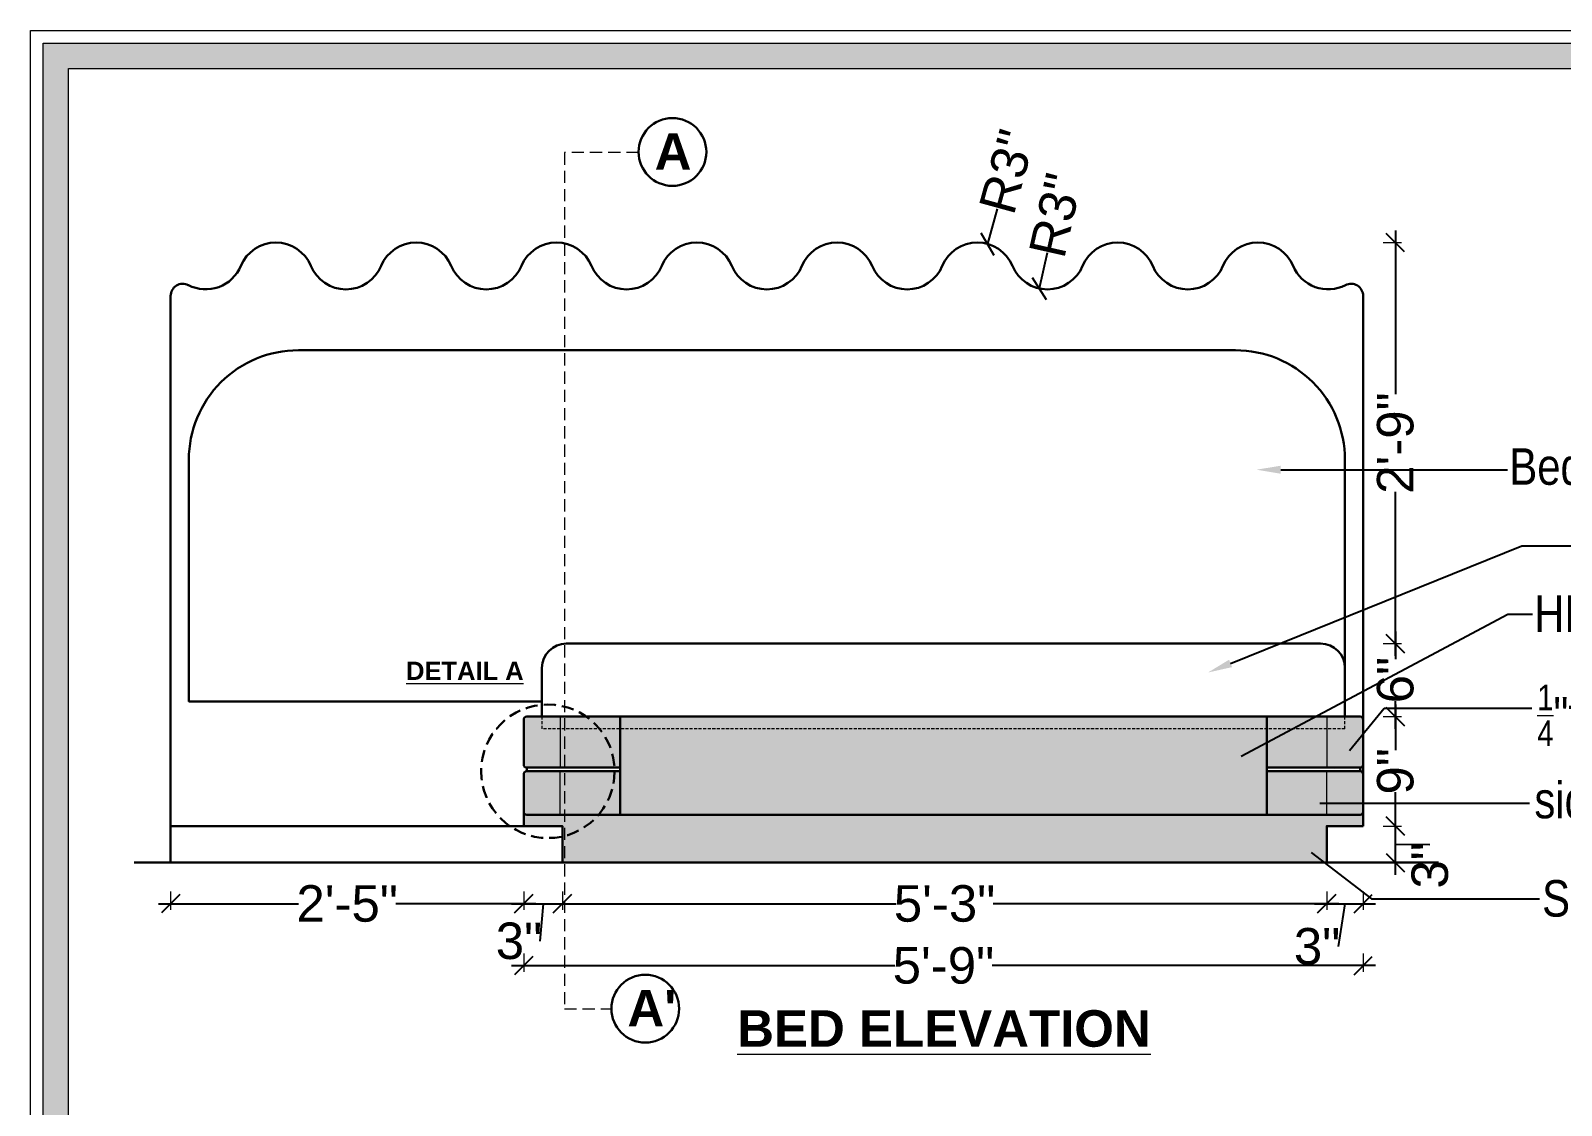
# Model space of a CAD drawing. Header units: millimetres. Extents: x 56222 to 3066687, y -650199 to -121287.
# Drawn here: x 131777.9 to 131903.8, y -183315.4 to -183227.1 of the extents above; entities that cross this region are included whole.
import ezdxf
from ezdxf import colors
from ezdxf.entities.mleader import LeaderData, LeaderLine
from ezdxf.math import Vec2, Vec3

# ---------------------------------------------------------------- set-up
doc = ezdxf.new("R2010")
doc.units = ezdxf.units.MM
doc.header["$MEASUREMENT"] = 0
doc.header["$PDMODE"] = 35
doc.linetypes.add('00-Floor Plan$0$DASHED', pattern=[0.75, 0.5, -0.25])
doc.linetypes.add('DASHEDX2', pattern=[1.5, 1, -0.5])
doc.layers.get('Defpoints').update_dxf_attribs({"color": 220})
doc.layers.add('AR HATCH-7', color=7, linetype='Continuous')
for name, color, linetype, lineweight in [('DIM.', 250, 'Continuous', 13), ('Dimension', 10, 'DASHEDX2', 20), ('FURNITURE', 32, 'Continuous', 9), ('FURNITURE-1', 252, 'Continuous', 13), ('Text', 7, 'Continuous', 15), ('wall', 7, 'Continuous', 30), ('XX~SLAB ( BEAM )~ ( DIM )', 7, 'Continuous', 9)]:
    doc.layers.add(name, color=color, linetype=linetype, lineweight=lineweight)
doc.styles.add('Arial', font='arial.ttf')
doc.styles.get("Standard").update_dxf_attribs({"font": 'arial.ttf', "height": 6})
doc.styles.add('style4', font='ARIALN.TTF')
doc.dimstyles.new('Archana', dxfattribs={"dimtxt": 3, "dimasz": 1.5, "dimexe": 0.5, "dimexo": 0.5, "dimgap": 0, "dimtad": 0, "dimzin": 0, "dimdsep": 46, "dimlunit": 4, "dimtxsty": 'Arial', "dimblk": 'OBLIQUE', "dimcen": 0, "dimdle": 1, "dimclrd": 1, "dimclre": 1, "dimclrt": 5, "dimadec": 0, "dimazin": 0, "dimtfac": 1, "dimtofl": 0, "dimtmove": 1, "dimatfit": 3, "dimfxl": 1, "dimfxlon": 1, "dimtolj": 1, "dimtzin": 0, "dimlwd": 25, "dimlwe": -1, "dimarcsym": 0})

# ---------------------------------------------------------------- blocks, each defined once
blk = doc.blocks.new('_Oblique')
at = {"layer": 'wall', "color": 0, "lineweight": -2}
blk.add_line((-0.5, -0.5), (0.5, 0.5), dxfattribs=at)
blk = doc.blocks.new('*D830')
at = {"layer": 'Defpoints', "color": 0, "lineweight": 30, "transparency": 16777216}
for p in [(131887.47, -183292.45), (131890.12, -183292.45), (131886.68, -183295.45)]:
    blk.add_point(p, dxfattribs=at)
at = {"layer": 'FURNITURE', "color": 1, "lineweight": 25, "transparency": 16777216}
for p, q in [((131890.12, -183296.45), (131890.12, -183291.45)), ((131890.12, -183293.95), (131892.96, -183293.96))]:
    blk.add_line(p, q, dxfattribs=at)
at = {"layer": 'FURNITURE', "color": 1, "transparency": 16777216}
for p, q in [((131889.12, -183292.45), (131890.62, -183292.45)), ((131889.12, -183295.45), (131890.62, -183295.45))]:
    blk.add_line(p, q, dxfattribs=at)
at = {"layer": 'FURNITURE', "color": 1, "lineweight": 25, "transparency": 16777216, "xscale": 1.5, "yscale": 1.5, "zscale": 1.5}
for p, rotation in [((131890.12, -183292.45), 90), ((131890.12, -183295.45), 270)]:
    blk.add_blockref('_Oblique', p, dxfattribs=dict(at, rotation=rotation))
at = {"layer": 'FURNITURE', "color": 5, "lineweight": 30, "transparency": 16777216, "insert": (131892.96, -183295.68), "char_height": 3, "attachment_point": 5, "rotation": 90, "style": 'Arial'}
blk.add_mtext('\\A1;3"', dxfattribs=at)
blk = doc.blocks.new('*D831')
at = {"layer": 'Defpoints', "color": 0, "lineweight": 30, "transparency": 16777216}
for p in [(131886.46, -183283.45), (131890.12, -183283.45), (131887.47, -183292.45)]:
    blk.add_point(p, dxfattribs=at)
at = {"layer": 'FURNITURE', "color": 1, "lineweight": 25, "transparency": 16777216}
for p, q in [((131890.12, -183282.45), (131890.12, -183286.22)), ((131890.12, -183293.45), (131890.12, -183289.67))]:
    blk.add_line(p, q, dxfattribs=at)
at = {"layer": 'FURNITURE', "color": 1, "transparency": 16777216}
for p, q in [((131889.12, -183283.45), (131890.62, -183283.45)), ((131889.12, -183292.45), (131890.62, -183292.45))]:
    blk.add_line(p, q, dxfattribs=at)
at = {"layer": 'FURNITURE', "color": 1, "lineweight": 25, "transparency": 16777216, "xscale": 1.5, "yscale": 1.5, "zscale": 1.5}
for p, rotation in [((131890.12, -183283.45), 90), ((131890.12, -183292.45), 270)]:
    blk.add_blockref('_Oblique', p, dxfattribs=dict(at, rotation=rotation))
at = {"layer": 'FURNITURE', "color": 5, "lineweight": 30, "transparency": 16777216, "insert": (131890.12, -183287.95), "char_height": 3, "attachment_point": 5, "rotation": 90, "style": 'Arial'}
blk.add_mtext('\\A1;9"', dxfattribs=at)
blk = doc.blocks.new('*D832')
at = {"layer": 'Defpoints', "color": 0, "lineweight": 30, "transparency": 16777216}
for p in [(131883.97, -183277.45), (131890.12, -183277.45), (131886.46, -183283.45)]:
    blk.add_point(p, dxfattribs=at)
at = {"layer": 'FURNITURE', "color": 1, "lineweight": 25, "transparency": 16777216}
for p, q in [((131890.12, -183276.45), (131890.12, -183278.72)), ((131890.12, -183284.45), (131890.12, -183282.18))]:
    blk.add_line(p, q, dxfattribs=at)
at = {"layer": 'FURNITURE', "color": 1, "transparency": 16777216}
for p, q in [((131889.12, -183277.45), (131890.62, -183277.45)), ((131889.12, -183283.45), (131890.62, -183283.45))]:
    blk.add_line(p, q, dxfattribs=at)
at = {"layer": 'FURNITURE', "color": 1, "lineweight": 25, "transparency": 16777216, "xscale": 1.5, "yscale": 1.5, "zscale": 1.5}
for p, rotation in [((131890.12, -183277.45), 90), ((131890.12, -183283.45), 270)]:
    blk.add_blockref('_Oblique', p, dxfattribs=dict(at, rotation=rotation))
at = {"layer": 'FURNITURE', "color": 5, "lineweight": 30, "transparency": 16777216, "insert": (131890.12, -183280.45), "char_height": 3, "attachment_point": 5, "rotation": 90, "style": 'Arial'}
blk.add_mtext('\\A1;6"', dxfattribs=at)
blk = doc.blocks.new('*D833')
at = {"layer": 'Defpoints', "color": 0, "lineweight": 30, "transparency": 16777216}
for p in [(131878.82, -183244.49), (131890.12, -183244.49), (131882.14, -183277.45)]:
    blk.add_point(p, dxfattribs=at)
at = {"layer": 'FURNITURE', "color": 1, "lineweight": 25, "transparency": 16777216}
for p, q in [((131890.12, -183243.49), (131890.12, -183256.96)), ((131890.12, -183278.45), (131890.12, -183264.98))]:
    blk.add_line(p, q, dxfattribs=at)
at = {"layer": 'FURNITURE', "color": 1, "transparency": 16777216}
for p, q in [((131889.12, -183244.49), (131890.62, -183244.49)), ((131889.12, -183277.45), (131890.62, -183277.45))]:
    blk.add_line(p, q, dxfattribs=at)
at = {"layer": 'FURNITURE', "color": 1, "lineweight": 25, "transparency": 16777216, "xscale": 1.5, "yscale": 1.5, "zscale": 1.5}
for p, rotation in [((131890.12, -183244.49), 90), ((131890.12, -183277.45), 270)]:
    blk.add_blockref('_Oblique', p, dxfattribs=dict(at, rotation=rotation))
at = {"layer": 'FURNITURE', "color": 5, "lineweight": 30, "transparency": 16777216, "insert": (131890.12, -183260.97), "char_height": 3, "attachment_point": 5, "rotation": 90, "style": 'Arial'}
blk.add_mtext('\\A1;2\'-9"', dxfattribs=at)
blk = doc.blocks.new('*D835')
at = {"layer": 'Defpoints', "color": 0, "lineweight": 30, "transparency": 16777216}
for p in [(131856.58, -183244.6), (131855.76, -183247.61)]:
    blk.add_point(p, dxfattribs=at)
at = {"layer": 'FURNITURE', "color": 1, "lineweight": 25, "transparency": 16777216}
blk.add_line((131857.38, -183241.71), (131856.58, -183244.6), dxfattribs=at)
at = {"layer": 'FURNITURE', "color": 1, "lineweight": 25, "transparency": 16777216, "xscale": 1.5, "yscale": 1.5, "zscale": 1.5, "rotation": 254.6734965972227}
blk.add_blockref('_Oblique', (131856.58, -183244.6), dxfattribs=at)
at = {"layer": 'FURNITURE', "color": 5, "lineweight": 30, "transparency": 16777216, "insert": (131858.21, -183238.66), "char_height": 3, "attachment_point": 5, "rotation": 74.6735, "style": 'Arial'}
blk.add_mtext('\\A1;R3"', dxfattribs=at)
blk = doc.blocks.new('*D836')
at = {"layer": 'Defpoints', "color": 0, "lineweight": 30, "transparency": 16777216}
for p in [(131861.52, -183245.21), (131860.84, -183248.26)]:
    blk.add_point(p, dxfattribs=at)
at = {"layer": 'FURNITURE', "color": 1, "lineweight": 25, "transparency": 16777216}
blk.add_line((131861.5, -183245.33), (131860.84, -183248.26), dxfattribs=at)
at = {"layer": 'FURNITURE', "color": 1, "lineweight": 25, "transparency": 16777216, "xscale": 1.5, "yscale": 1.5, "zscale": 1.5, "rotation": 257.317940723504}
blk.add_blockref('_Oblique', (131860.84, -183248.26), dxfattribs=at)
at = {"layer": 'FURNITURE', "color": 5, "lineweight": 30, "transparency": 16777216, "insert": (131862.19, -183242.25), "char_height": 3, "attachment_point": 5, "rotation": 77.3179, "style": 'Arial'}
blk.add_mtext('\\A1;R3"', dxfattribs=at)
blk = doc.blocks.new('*D798')
at = {"layer": 'Defpoints', "color": 0, "lineweight": 30, "transparency": 16777216}
for p in [(131818.47, -183292.45), (131789.45, -183295.45), (131818.47, -183298.83)]:
    blk.add_point(p, dxfattribs=at)
at = {"layer": 'FURNITURE', "color": 1, "transparency": 16777216}
for p, q in [((131789.45, -183297.83), (131789.45, -183299.33)), ((131818.47, -183297.83), (131818.47, -183299.33))]:
    blk.add_line(p, q, dxfattribs=at)
at = {"layer": 'FURNITURE', "color": 1, "lineweight": 25, "transparency": 16777216}
for p, q in [((131788.45, -183298.83), (131799.95, -183298.83)), ((131819.47, -183298.83), (131807.97, -183298.83))]:
    blk.add_line(p, q, dxfattribs=at)
at = {"layer": 'FURNITURE', "color": 1, "lineweight": 25, "transparency": 16777216, "xscale": 1.5, "yscale": 1.5, "zscale": 1.5, "rotation": 180}
blk.add_blockref('_Oblique', (131789.45, -183298.83), dxfattribs=at)
at = {"layer": 'FURNITURE', "color": 1, "lineweight": 25, "transparency": 16777216, "xscale": 1.5, "yscale": 1.5, "zscale": 1.5}
blk.add_blockref('_Oblique', (131818.47, -183298.83), dxfattribs=at)
at = {"layer": 'FURNITURE', "color": 5, "lineweight": 30, "transparency": 16777216, "insert": (131803.96, -183298.83), "char_height": 3, "attachment_point": 5, "style": 'Arial'}
blk.add_mtext('\\A1;2\'-5"', dxfattribs=at)
blk = doc.blocks.new('*D799')
at = {"layer": 'Defpoints', "color": 0, "lineweight": 30, "transparency": 16777216}
for p in [(131821.65, -183295.45), (131884.47, -183295.45), (131884.47, -183298.83)]:
    blk.add_point(p, dxfattribs=at)
at = {"layer": 'FURNITURE', "color": 1, "transparency": 16777216}
for p, q in [((131821.65, -183297.83), (131821.65, -183299.33)), ((131884.47, -183297.83), (131884.47, -183299.33))]:
    blk.add_line(p, q, dxfattribs=at)
at = {"layer": 'FURNITURE', "color": 1, "lineweight": 25, "transparency": 16777216}
for p, q in [((131820.65, -183298.83), (131849.07, -183298.83)), ((131885.47, -183298.83), (131857.05, -183298.83))]:
    blk.add_line(p, q, dxfattribs=at)
at = {"layer": 'FURNITURE', "color": 1, "lineweight": 25, "transparency": 16777216, "xscale": 1.5, "yscale": 1.5, "zscale": 1.5, "rotation": 180}
blk.add_blockref('_Oblique', (131821.65, -183298.83), dxfattribs=at)
at = {"layer": 'FURNITURE', "color": 1, "lineweight": 25, "transparency": 16777216, "xscale": 1.5, "yscale": 1.5, "zscale": 1.5}
blk.add_blockref('_Oblique', (131884.47, -183298.83), dxfattribs=at)
at = {"layer": 'FURNITURE', "color": 5, "lineweight": 30, "transparency": 16777216, "insert": (131853.06, -183298.83), "char_height": 3, "attachment_point": 5, "style": 'Arial'}
blk.add_mtext('\\A1;5\'-3"', dxfattribs=at)
blk = doc.blocks.new('*D800')
at = {"layer": 'Defpoints', "color": 0, "lineweight": 30, "transparency": 16777216}
for p in [(131887.47, -183292.45), (131884.47, -183295.45), (131887.47, -183298.83)]:
    blk.add_point(p, dxfattribs=at)
at = {"layer": 'FURNITURE', "color": 1, "transparency": 16777216}
for p, q in [((131884.47, -183297.83), (131884.47, -183299.33)), ((131887.47, -183297.83), (131887.47, -183299.33))]:
    blk.add_line(p, q, dxfattribs=at)
at = {"layer": 'FURNITURE', "color": 1, "lineweight": 25, "transparency": 16777216}
for p, q in [((131883.47, -183298.83), (131888.47, -183298.83)), ((131885.97, -183298.83), (131885.41, -183302.35))]:
    blk.add_line(p, q, dxfattribs=at)
at = {"layer": 'FURNITURE', "color": 1, "lineweight": 25, "transparency": 16777216, "xscale": 1.5, "yscale": 1.5, "zscale": 1.5, "rotation": 180}
blk.add_blockref('_Oblique', (131884.47, -183298.83), dxfattribs=at)
at = {"layer": 'FURNITURE', "color": 1, "lineweight": 25, "transparency": 16777216, "xscale": 1.5, "yscale": 1.5, "zscale": 1.5}
blk.add_blockref('_Oblique', (131887.47, -183298.83), dxfattribs=at)
at = {"layer": 'FURNITURE', "color": 5, "lineweight": 30, "transparency": 16777216, "insert": (131883.68, -183302.35), "char_height": 3, "attachment_point": 5, "style": 'Arial'}
blk.add_mtext('\\A1;3"', dxfattribs=at)
blk = doc.blocks.new('*D801')
at = {"layer": 'Defpoints', "color": 0, "lineweight": 30, "transparency": 16777216}
for p in [(131818.47, -183292.45), (131821.65, -183292.45), (131821.65, -183298.83)]:
    blk.add_point(p, dxfattribs=at)
at = {"layer": 'FURNITURE', "color": 1, "transparency": 16777216}
for p, q in [((131818.47, -183297.83), (131818.47, -183299.33)), ((131821.65, -183297.83), (131821.65, -183299.33))]:
    blk.add_line(p, q, dxfattribs=at)
at = {"layer": 'FURNITURE', "color": 1, "lineweight": 25, "transparency": 16777216}
for p, q in [((131817.47, -183298.83), (131822.65, -183298.83)), ((131820.06, -183298.83), (131819.8, -183301.9))]:
    blk.add_line(p, q, dxfattribs=at)
at = {"layer": 'FURNITURE', "color": 1, "lineweight": 25, "transparency": 16777216, "xscale": 1.5, "yscale": 1.5, "zscale": 1.5, "rotation": 180}
blk.add_blockref('_Oblique', (131818.47, -183298.83), dxfattribs=at)
at = {"layer": 'FURNITURE', "color": 1, "lineweight": 25, "transparency": 16777216, "xscale": 1.5, "yscale": 1.5, "zscale": 1.5}
blk.add_blockref('_Oblique', (131821.65, -183298.83), dxfattribs=at)
at = {"layer": 'FURNITURE', "color": 5, "lineweight": 30, "transparency": 16777216, "insert": (131818.08, -183301.9), "char_height": 3, "attachment_point": 5, "style": 'Arial'}
blk.add_mtext('\\A1;3"', dxfattribs=at)
blk = doc.blocks.new('*D802')
at = {"layer": 'Defpoints', "color": 0, "lineweight": 30, "transparency": 16777216}
for p in [(131818.47, -183292.45), (131887.47, -183292.45), (131887.47, -183303.92)]:
    blk.add_point(p, dxfattribs=at)
at = {"layer": 'FURNITURE', "color": 1, "transparency": 16777216}
for p, q in [((131818.47, -183302.92), (131818.47, -183304.42)), ((131887.47, -183302.92), (131887.47, -183304.42))]:
    blk.add_line(p, q, dxfattribs=at)
at = {"layer": 'FURNITURE', "color": 1, "lineweight": 25, "transparency": 16777216}
for p, q in [((131817.47, -183303.92), (131848.98, -183303.92)), ((131888.47, -183303.92), (131856.96, -183303.92))]:
    blk.add_line(p, q, dxfattribs=at)
at = {"layer": 'FURNITURE', "color": 1, "lineweight": 25, "transparency": 16777216, "xscale": 1.5, "yscale": 1.5, "zscale": 1.5, "rotation": 180}
blk.add_blockref('_Oblique', (131818.47, -183303.92), dxfattribs=at)
at = {"layer": 'FURNITURE', "color": 1, "lineweight": 25, "transparency": 16777216, "xscale": 1.5, "yscale": 1.5, "zscale": 1.5}
blk.add_blockref('_Oblique', (131887.47, -183303.92), dxfattribs=at)
at = {"layer": 'FURNITURE', "color": 5, "lineweight": 30, "transparency": 16777216, "insert": (131852.97, -183303.92), "char_height": 3, "attachment_point": 5, "style": 'Arial'}
blk.add_mtext('\\A1;5\'-9"', dxfattribs=at)

msp = doc.modelspace()

# ---------------------------------------------------------------- hatches: boundary and pattern name
at = {"layer": 'AR HATCH-7', "lineweight": 30, "true_color": 0xb5af9b}
h = msp.add_hatch(color=253, dxfattribs=at)
h.dxf.hatch_style = 1
h.paths.add_polyline_path([(131821.471, -183283.448), (131818.721, -183283.448, 0.4142136), (131818.471, -183283.698), (131818.471, -183287.398, 0.4142136), (131818.721, -183287.648), (131821.471, -183287.648)])
h.paths.add_polyline_path([(131826.4, -183283.448), (131821.471, -183283.448), (131821.471, -183287.648), (131826.4, -183287.648)])
h.paths.add_polyline_path([(131826.4, -183287.948), (131821.471, -183287.948), (131821.471, -183291.529), (131826.4, -183291.529)], flags=17)
h.paths.add_polyline_path([(131821.471, -183287.948), (131818.721, -183287.948, 0.4142136), (131818.471, -183288.198), (131818.471, -183291.279, 0.4142136), (131818.721, -183291.529), (131821.471, -183291.529)], flags=17)
h.paths.add_polyline_path([(131884.471, -183283.448), (131879.542, -183283.448), (131879.542, -183287.648), (131884.471, -183287.648)])
h.paths.add_polyline_path([(131887.471, -183283.698, 0.4142136), (131887.221, -183283.448), (131884.471, -183283.448), (131884.471, -183287.648), (131887.221, -183287.648, 0.4142136), (131887.471, -183287.398)])
h.paths.add_polyline_path([(131884.471, -183287.948), (131879.542, -183287.948), (131879.542, -183291.529), (131884.471, -183291.529)], flags=17)
h.paths.add_polyline_path([(131887.471, -183287.398, -0.4142136), (131887.221, -183287.648), (131887.221, -183287.948), (131884.471, -183287.948), (131884.471, -183291.529), (131818.721, -183291.529, -0.4142136), (131818.471, -183291.279), (131818.471, -183292.448), (131887.471, -183292.448)])
at = {"layer": 'AR HATCH-7', "lineweight": 30, "true_color": 0xd7ebd2}
h = msp.add_hatch(color=254, dxfattribs=at)
h.dxf.hatch_style = 1
h.paths.add_polyline_path([(131879.542, -183283.448), (131826.4, -183283.448), (131826.4, -183291.529), (131879.542, -183291.529)])
at = {"layer": 'AR HATCH-7', "lineweight": 30, "true_color": 0xb5af9b}
h = msp.add_hatch(color=253, dxfattribs=at)
h.dxf.hatch_style = 1
h.paths.add_polyline_path([(131884.471, -183292.448), (131821.646, -183292.448), (131821.646, -183295.448), (131884.471, -183295.448)])
at = {"layer": 'Dimension', "linetype": 'Continuous', "true_color": 0xd39e00}
h = msp.add_hatch(color=42, dxfattribs=at)
h.paths.add_polyline_path([(131778.981, -183228.11), (131778.981, -183436.814), (132075.488, -183436.814), (132075.488, -183228.11)])
h.paths.add_polyline_path([(131781.062, -183434.733), (132073.407, -183434.733), (132073.407, -183230.191), (131781.062, -183230.191)], flags=16)

# ---------------------------------------------------------------- linework, layer by layer
at = {"layer": 'Dimension', "color": 42, "linetype": 'Continuous', "true_color": 0xd39e00}
for points in [[(131777.94, -183227.069), (132076.528, -183227.069), (132076.528, -183437.854), (131777.94, -183437.854)], [(131778.981, -183228.11), (132075.488, -183228.11), (132075.488, -183436.814), (131778.981, -183436.814)], [(131781.062, -183230.191), (132073.407, -183230.191), (132073.407, -183434.733), (131781.062, -183434.733)]]:
    msp.add_lwpolyline(points, close=True, dxfattribs=at)
at = {"layer": 'FURNITURE', "lineweight": 30}
for p, q in [((131789.447, -183248.88), (131789.447, -183295.448)), ((131887.471, -183248.88), (131887.471, -183284.448)), ((131818.471, -183291.279, 0.001), (131818.471, -183292.448, 0.001)), ((131887.471, -183291.279, 0), (131887.471, -183292.448)), ((131789.447, -183292.448), (131821.646, -183292.448))]:
    msp.add_line(p, q, dxfattribs=at)
at = {"layer": 'FURNITURE', "lineweight": 30, "ltscale": 0.5}
for p, q in [((131883.971, -183277.448), (131821.971, -183277.448)), ((131819.971, -183279.448, 0), (131819.971, -183283.448, 0)), ((131885.971, -183279.448, 0), (131885.971, -183283.448, 0)), ((131818.471, -183283.698), (131818.471, -183287.398)), ((131887.221, -183283.448), (131818.721, -183283.448)), ((131826.4, -183283.448), (131826.4, -183291.529, 0)), ((131879.542, -183283.448), (131879.542, -183291.529, 0)), ((131887.471, -183283.698), (131887.471, -183287.398)), ((131818.471, -183291.279, 0), (131818.471, -183288.198)), ((131826.4, -183287.648), (131818.721, -183287.648)), ((131818.721, -183287.648), (131818.721, -183287.948)), ((131826.4, -183287.948), (131818.721, -183287.948)), ((131879.542, -183287.648), (131887.221, -183287.648)), ((131879.542, -183287.948), (131887.221, -183287.948)), ((131887.221, -183287.648), (131887.221, -183287.948)), ((131887.471, -183291.279, 0), (131887.471, -183288.198, 0)), ((131887.221, -183291.529, 0), (131818.721, -183291.529)), ((131821.646, -183295.448), (131884.471, -183295.448))]:
    msp.add_line(p, q, dxfattribs=at)
at = {"layer": 'FURNITURE', "linetype": '00-Floor Plan$0$DASHED', "lineweight": 5, "ltscale": 0.5}
for p, q in [((131819.971, -183283.448, 0), (131819.971, -183284.448)), ((131885.971, -183284.448), (131819.971, -183284.448)), ((131885.971, -183284.448), (131885.971, -183283.448))]:
    msp.add_line(p, q, dxfattribs=at)
at = {"layer": 'FURNITURE', "lineweight": 5, "ltscale": 0.5}
for p, q in [((131821.471, -183283.448), (131821.471, -183287.648)), ((131884.471, -183283.448), (131884.471, -183287.648)), ((131821.471, -183291.529, 0), (131821.471, -183287.948)), ((131884.471, -183291.529, 0), (131884.471, -183287.948))]:
    msp.add_line(p, q, dxfattribs=at)
at = {"layer": 'FURNITURE', "lineweight": 30}
for points in [[(131881.705, -183246.413, 0.6666667), (131875.939, -183246.413, -0.6666667), (131870.173, -183246.413, 0.6666667), (131864.407, -183246.413, -0.6666667), (131858.641, -183246.413, 0.6666667), (131852.874, -183246.413, -0.6666667), (131847.108, -183246.413, 0.6666667), (131841.342, -183246.413, -0.6666667), (131835.576, -183246.413, 0.6666667), (131829.81, -183246.413, -0.6666667), (131824.044, -183246.413, 0.6666667), (131818.278, -183246.413, -0.6666667), (131812.512, -183246.413, 0.6666667), (131806.745, -183246.413, -0.6666667), (131800.979, -183246.413, 0.6666667), (131795.213, -183246.413, -0.4376879), (131790.904, -183247.99)], [(131885.971, -183283.448), (131885.971, -183262.338, 0.4142136), (131876.971, -183253.338), (131799.947, -183253.338, 0.4142136), (131790.947, -183262.338), (131790.947, -183282.198), (131819.971, -183282.198)]]:
    msp.add_lwpolyline(points, format="xyb", dxfattribs=at)
msp.add_lwpolyline([(131887.471, -183292.448), (131887.471, -183258.383)], dxfattribs=at)
at = {"layer": 'FURNITURE', "lineweight": 30, "ltscale": 0.5}
for points in [[(131821.646, -183295.448), (131821.646, -183292.448), (131818.471, -183292.448)], [(131884.471, -183295.448), (131884.471, -183292.448), (131887.471, -183292.448)]]:
    msp.add_lwpolyline(points, dxfattribs=at)
at = {"layer": 'FURNITURE', "color": 1, "linetype": 'DASHEDX2', "lineweight": 30}
msp.add_circle((131820.458, -183287.948), 5.486, dxfattribs=at)
at = {"layer": 'FURNITURE', "lineweight": 30}
for centre, radius, start, end in [((131884.588, -183245.211), 3.123, 202.61986, 297.17351), ((131790.447, -183248.88), 1, 62.82649, 180), ((131886.471, -183248.88), 1, 0, 117.17351)]:
    msp.add_arc(centre, radius, start, end, dxfattribs=at)
at = {"layer": 'FURNITURE', "lineweight": 30, "ltscale": 0.5}
for centre, radius, start, end in [((131821.971, -183279.448, 0), 2, 90, 180), ((131883.971, -183279.448), 2, 0, 90), ((131818.721, -183283.698), 0.25, 90, 180), ((131887.221, -183283.698), 0.25, 0, 90), ((131818.721, -183287.398), 0.25, 180, 270), ((131818.721, -183288.198, 0), 0.25, 90, 180), ((131887.221, -183287.398), 0.25, 270, 0), ((131818.721, -183291.279, 0.001), 0.25, 180, 270)]:
    msp.add_arc(centre, radius, start, end, dxfattribs=at)
at = {"layer": 'FURNITURE', "lineweight": 30, "ltscale": 0.5, "extrusion": (-6.84769e-20, 1.86557e-08, 1)}
msp.add_arc((131887.221, -183288.198, -0.003), 0.25, 0, 90, dxfattribs=at)
at = {"layer": 'FURNITURE', "lineweight": 30, "ltscale": 0.5, "extrusion": (-7.30542e-10, 1.86557e-08, 1)}
msp.add_arc((131887.221, -183291.279, -0.004), 0.25, 270, 0, dxfattribs=at)
at = {"layer": 'FURNITURE-1', "color": 251, "linetype": 'DASHEDX2', "true_color": 0x636466}
msp.add_lwpolyline([(131827.912, -183237.091), (131821.809, -183237.091), (131821.809, -183307.48), (131825.673, -183307.48)], dxfattribs=at)
at = {"layer": 'FURNITURE-1', "color": 1, "linetype": 'ByBlock', "lineweight": 30}
for centre in [(131830.696, -183237.043), (131828.458, -183307.46)]:
    msp.add_circle(centre, 2.785, dxfattribs=at)
at = {"layer": 'XX~SLAB ( BEAM )~ ( DIM )', "lineweight": 30}
msp.add_line((131786.454, -183295.448), (131893.651, -183295.448), dxfattribs=at)

# ---------------------------------------------------------------- texts
at = {"layer": 'DIM.', "color": 1, "attachment_point": 1}
for s, width, gutter_width, insert, char_height in [('{\\fArial|b1|i0|c0|p34;A}', 81.87572, 1.128, (131829.232, -183235.505, -2.248), 3), ('{\\fArial|b1|i0|c0|p34;\\LDETAIL A}', 111.55884, 1, (131808.801, -183278.937), 1.5), ("{\\fArial|b1|i0|c0|p34;A'}", 81.87572, 1.128, (131826.993, -183305.922, -2.248), 3), ('{\\fArial|b1|i0|c0|p34;\\LBED ELEVATION}', 111.55884, 1, (131836.016, -183307.587), 3)]:
    msp.add_mtext_dynamic_manual_height_columns(s, width=width, gutter_width=gutter_width, heights=[0], dxfattribs=dict(at, insert=insert, char_height=char_height))

# ---------------------------------------------------------------- dimensions: what is measured, and where the dimension line sits
at = {"layer": 'FURNITURE', "lineweight": 30}
dim = msp.add_radius_dim(center=(131855.758, -183247.614), mpoint=(131856.583, -183244.602), dimstyle='Archana', override={"dimdec": 0}, dxfattribs=at)
dim.commit()
dim.dimension.update_dxf_attribs({"geometry": '*D835', "text_midpoint": (131858.211, -183238.661)})
dim = msp.add_radius_dim(center=(131861.524, -183245.211), mpoint=(131860.838, -183248.259), dimstyle='Archana', override={"dimdec": 0}, dxfattribs=at)
dim.commit()
dim.dimension.update_dxf_attribs({"geometry": '*D836', "text_midpoint": (131862.19, -183242.249), "dimtype": 164})
for base, p1, p2, picture, middle in [((131890.116, -183244.491), (131882.138, -183277.448), (131878.822, -183244.491), '*D833', (131890.116, -183260.969)), ((131890.116, -183277.448), (131886.462, -183283.448), (131883.971, -183277.448), '*D832', (131890.116, -183280.448)), ((131890.116, -183283.448), (131887.471, -183292.448), (131886.462, -183283.448), '*D831', (131890.116, -183287.948))]:
    dim = msp.add_linear_dim(base=base, p1=p1, p2=p2, angle=90, dimstyle='Archana', dxfattribs=at)
    dim.commit()
    dim.dimension.update_dxf_attribs({"geometry": picture, "text_midpoint": middle})
dim = msp.add_linear_dim(base=(131890.116, -183292.448), p1=(131886.68, -183295.448), p2=(131887.471, -183292.448), angle=90, dimstyle='Archana', dxfattribs=at)
dim.commit()
dim.dimension.update_dxf_attribs({"geometry": '*D830', "text_midpoint": (131892.96, -183293.961), "dimtype": 160})
for base, p1, p2, picture, middle in [((131818.471, -183298.826), (131789.447, -183295.448), (131818.471, -183292.448), '*D798', (131803.959, -183298.826)), ((131887.471, -183303.918), (131818.471, -183292.448), (131887.471, -183292.448), '*D802', (131852.971, -183303.918)), ((131884.471, -183298.826), (131821.646, -183295.448), (131884.471, -183295.448), '*D799', (131853.059, -183298.826))]:
    dim = msp.add_linear_dim(base=base, p1=p1, p2=p2, dimstyle='Archana', override={"dimdec": 0}, dxfattribs=at)
    dim.commit()
    dim.dimension.update_dxf_attribs({"geometry": picture, "text_midpoint": middle})
for base, p1, p2, picture, middle in [((131821.646, -183298.826), (131818.471, -183292.448), (131821.646, -183292.448), '*D801', (131819.8, -183301.897)), ((131887.471, -183298.826), (131884.471, -183295.448), (131887.471, -183292.448), '*D800', (131885.406, -183302.354))]:
    dim = msp.add_linear_dim(base=base, p1=p1, p2=p2, dimstyle='Archana', override={"dimdec": 0}, dxfattribs=at)
    dim.commit()
    dim.dimension.update_dxf_attribs({"geometry": picture, "text_midpoint": middle, "dimtype": 160})

# ---------------------------------------------------------------- leaders
at = {"layer": 'Text', "color": 1, "lineweight": 0, "ltscale": 20}
ml = msp.add_multileader_mtext('Standard', dxfattribs=at)
ml.set_content('Bed back_cusion', color=1, style='style4')
ml.set_leader_properties()
ml.build(insert=Vec2(0, 0))
ml.multileader.update_dxf_attribs({"dogleg_length": 2.025, "arrow_head_size": 2})
ctx = ml.context
ctx.base_point, ctx.char_height, ctx.arrow_head_size, ctx.landing_gap_size, ctx.plane_origin = Vec3(131899.332, -183263.16), 3, 2, 0.4, Vec3(131829.618, -183263.16)
ctx.text_align_type = 1
notes = []
notes.append((ctx, [(0, (1, 1, 0), (131891.974, -183263.16), (1, 0), 7.358, [(0, [(131878.695, -183263.16)], 0, [])])]))
ctx.mtext.insert, ctx.mtext.alignment = Vec3(131912.573, -183261.398), 2
ml = msp.add_multileader_mtext('Standard', dxfattribs=at)
ml.set_content('Mattress', color=1, style='style4')
ml.set_leader_properties()
ml.build(insert=Vec2(0, 0))
ml.multileader.update_dxf_attribs({"dogleg_length": 2.025, "arrow_head_size": 2})
ctx = ml.context
ctx.base_point, ctx.char_height, ctx.arrow_head_size, ctx.landing_gap_size, ctx.plane_origin = Vec3(131906.903, -183269.404), 3, 2, 0.4, Vec3(131829.816, -183279.831)
notes.append((ctx, [(0, (1, 1, 0), (131900.504, -183269.404), (1, 0), 6.399, [(0, [(131874.713, -183279.831)], 0, [])])]))
ctx.mtext.insert = Vec3(131907.303, -183267.88)
ml = msp.add_multileader_mtext('Standard', dxfattribs=at)
ml.set_content('\\A1;{\\H1x;HDF+ PU finish}', color=1, style='style4')
ml.set_leader_properties()
ml.build(insert=Vec2(0, 0))
ml.multileader.update_dxf_attribs({"dogleg_length": 2.025, "arrow_head_size": 2})
ctx = ml.context
ctx.base_point, ctx.char_height, ctx.arrow_head_size, ctx.landing_gap_size, ctx.plane_origin = Vec3(131901.382, -183275.021), 3, 2, 0.4, Vec3(131829.816, -183278.412)
ctx.text_align_type = 1
notes.append((ctx, [(0, (1, 1, 0), (131899.357, -183275.021), (1, 0), 2.025, [(0, [(131875.664, -183287.648)], 0, [])])]))
ctx.mtext.insert, ctx.mtext.alignment = Vec3(131913.418, -183273.496), 2
ml = msp.add_multileader_mtext('Standard', dxfattribs=at)
ml.set_content('\\A1;{\\H0.7x;\\S1/4;\\H1.42857x;"thk. groove in hdf }', color=1, style='style4')
ml.set_leader_properties()
ml.build(insert=Vec2(0, 0))
ml.multileader.update_dxf_attribs({"dogleg_length": 2.025, "arrow_head_size": 2})
ctx = ml.context
ctx.base_point, ctx.char_height, ctx.arrow_head_size, ctx.landing_gap_size, ctx.plane_origin = Vec3(131901.321, -183282.772), 3, 2, 0.4, Vec3(131829.816, -183285.721)
ctx.text_align_type = 1
notes.append((ctx, [(0, (1, 1, 0), (131889.184, -183282.772), (1, 0), 12.137, [(0, [(131885.077, -183287.777)], 0, [])])]))
ctx.mtext.insert, ctx.mtext.alignment = Vec3(131916.235, -183280.831), 2
ml = msp.add_multileader_mtext('Standard', dxfattribs=at)
ml.set_content('side_veneer finish', color=1, style='style4')
ml.set_leader_properties()
ml.build(insert=Vec2(0, 0))
ml.multileader.update_dxf_attribs({"dogleg_length": 2.025, "arrow_head_size": 2})
ctx = ml.context
ctx.base_point, ctx.char_height, ctx.arrow_head_size, ctx.landing_gap_size, ctx.plane_origin = Vec3(131901.145, -183290.572), 3, 2, 0.4, Vec3(131829.79, -183290.572)
notes.append((ctx, [(0, (1, 1, 0), (131892.146, -183290.572), (1, 0), 8.999, [(0, [(131881.903, -183290.572)], 0, [])])]))
ctx.mtext.insert = Vec3(131901.545, -183288.81)
ml = msp.add_multileader_mtext('Standard', dxfattribs=at)
ml.set_content('Skirting_ply+\\Pveneer', color=1, style='style4')
ml.set_leader_properties()
ml.build(insert=Vec2(0, 0))
ml.multileader.update_dxf_attribs({"dogleg_length": 2.025, "arrow_head_size": 2})
ctx = ml.context
ctx.base_point, ctx.char_height, ctx.arrow_head_size, ctx.landing_gap_size, ctx.plane_origin = Vec3(131901.95, -183298.418), 3, 2, 0.4, Vec3(131834.868, -183295.977)
ctx.text_align_type = 1
notes.append((ctx, [(0, (1, 1, 0), (131888.154, -183298.418), (1, 0), 13.796, [(0, [(131881.596, -183293.416)], 0, [])])]))
ctx.mtext.insert, ctx.mtext.alignment = Vec3(131912.061, -183296.893), 2
for ctx, leaders in notes:
    for number, flags, end, landing, length, lines in leaders:
        leader = LeaderData()
        leader.index, (leader.has_last_leader_line, leader.has_dogleg_vector, leader.attachment_direction) = number, flags
        leader.last_leader_point, leader.dogleg_vector, leader.dogleg_length = Vec3(end), Vec3(landing), length
        for number, points, colour, breaks in lines:
            line = LeaderLine()
            line.index, line.vertices, line.color, line.breaks = number, Vec3.list(points), colors.encode_raw_color(colour), breaks
            leader.lines.append(line)
        ctx.leaders.append(leader)

doc.saveas('drawing.dxf')
